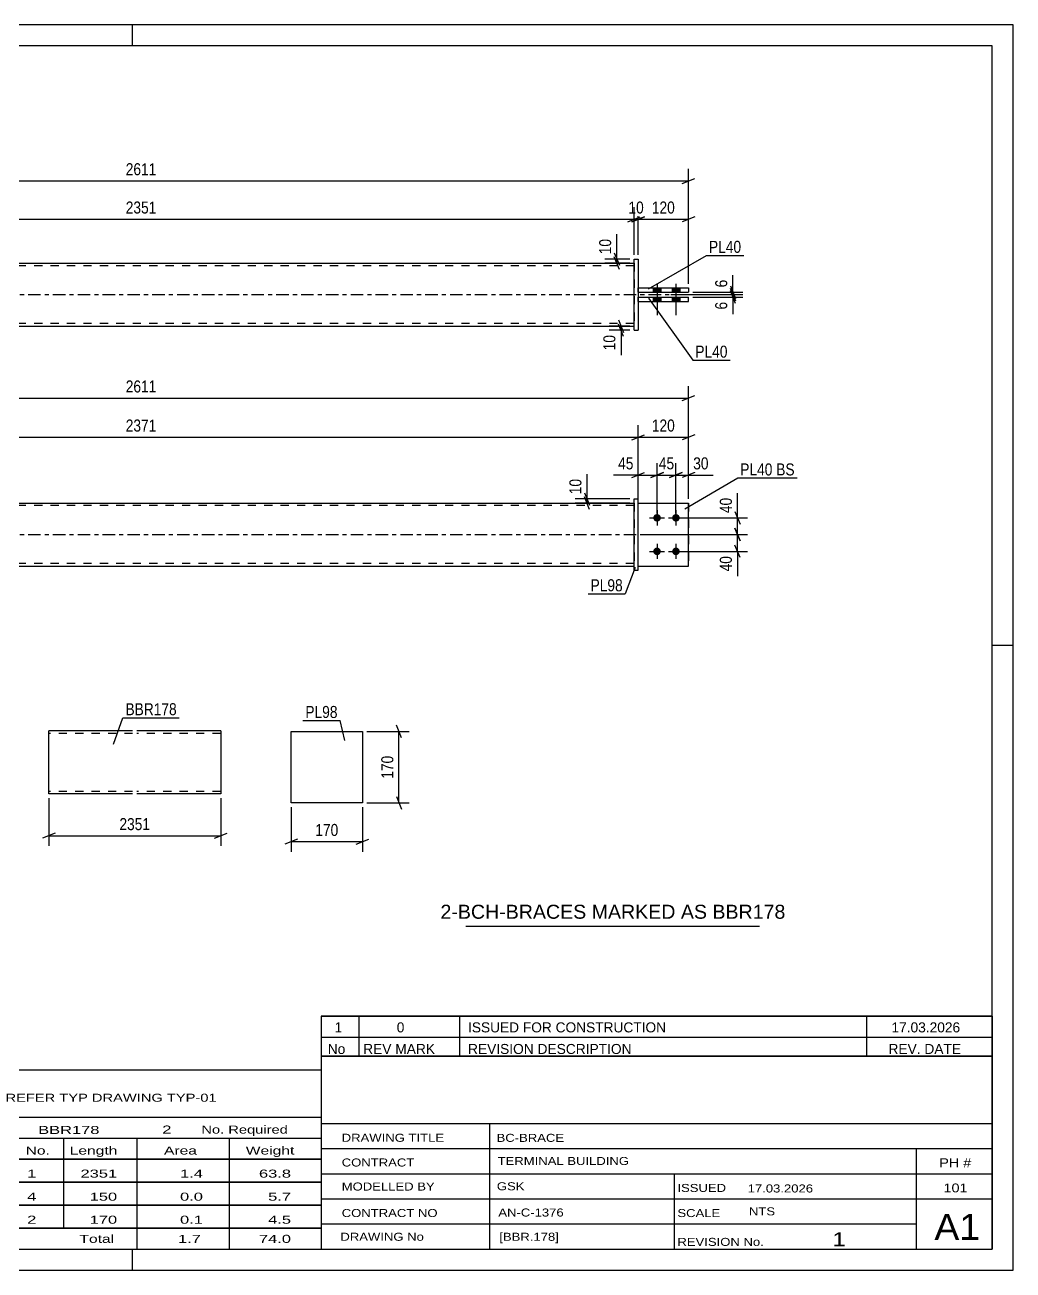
# Model space of a CAD drawing. Header units: millimetres. Extents: x 0 to 420, y 0 to 297.
# Drawn here: x 184.3 to 420, y 0 to 297 of the extents above; entities that cross this region are included whole.
import ezdxf

# ---------------------------------------------------------------- set-up
doc = ezdxf.new("R2010")
doc.units = ezdxf.units.MM
doc.linetypes.add('DXK_LINE_DOT2', pattern=[3.9198, 1.9599, -1.9599])
doc.linetypes.add('DXK_LINE_DOT3', pattern=[5.9187, 2.979, -0.9799, 0.9799, -0.9799])
doc.styles.add('Arial', font='ARIAL.TTF', dxfattribs={"height": 0.2})
doc.styles.add('Arial Narrow', font='ARIALN.TTF', dxfattribs={"height": 0.2})

# ---------------------------------------------------------------- blocks, each defined once
blk = doc.blocks.new('Unknown-580608428-1163')
at = {"color": 5, "linetype": 'Continuous'}
for p, q in [((420, 297), (0, 297)), ((210, 292), (210, 297)), ((420, 0), (420, 297)), ((415, 292), (5, 292)), ((415, 5), (415, 292)), ((420, 149), (415, 149)), ((5, 5), (415, 5)), ((210, 0), (210, 5)), ((0, 0), (420, 0))]:
    blk.add_line(p, q, dxfattribs=at)
blk = doc.blocks.new('Part-580608428-1739 - 1733')
at = {"color": 7, "linetype": 'DXK_LINE_DOT2'}
for p, q in [((330.59, 182.93), (342.59, 182.93)), ((330.59, 167.93), (330.59, 182.93)), ((330.59, 182.93), (342.59, 182.93)), ((342.59, 182.93), (342.59, 182.93)), ((342.59, 182.93), (342.59, 167.93)), ((330.59, 167.93), (330.59, 167.93)), ((330.59, 167.93), (342.59, 167.93)), ((330.59, 167.93), (342.59, 167.93))]:
    blk.add_line(p, q, dxfattribs=at)
blk = doc.blocks.new('Part-580608428-1744 - 1733')
at = {"color": 2, "linetype": 'Continuous'}
for p, q in [((330.59, 182.93), (342.59, 182.93)), ((342.59, 182.93), (342.59, 182.93)), ((342.59, 167.93), (342.59, 182.93)), ((330.59, 167.93), (342.59, 167.93))]:
    blk.add_line(p, q, dxfattribs=at)
at = {"color": 7, "linetype": 'DXK_LINE_DOT2'}
for p, q in [((330.59, 182.93), (342.59, 182.93)), ((330.59, 167.93), (330.59, 182.93)), ((342.59, 182.93), (342.59, 182.93)), ((330.59, 167.93), (330.59, 167.93)), ((330.59, 167.93), (342.59, 167.93))]:
    blk.add_line(p, q, dxfattribs=at)
blk = doc.blocks.new('Part-580608428-1774 - 1733')
at = {"color": 2, "linetype": 'Continuous'}
for p, q in [((329.59, 183.93), (330.59, 183.93)), ((329.59, 166.93), (329.59, 183.93)), ((330.59, 166.93), (330.59, 183.93)), ((329.59, 166.93), (329.59, 166.93)), ((329.59, 166.93), (330.59, 166.93))]:
    blk.add_line(p, q, dxfattribs=at)
at = {"color": 7, "linetype": 'DXK_LINE_DOT2'}
for p, q in [((329.59, 183.93), (330.59, 183.93)), ((329.59, 166.93), (330.59, 166.93))]:
    blk.add_line(p, q, dxfattribs=at)
blk = doc.blocks.new('Part-580608428-1779 - 1733')
at = {"color": 2, "linetype": 'Continuous'}
for p, q in [((94.47, 182.93), (329.59, 182.93)), ((94.47, 167.93), (329.59, 167.93))]:
    blk.add_line(p, q, dxfattribs=at)
at = {"color": 7, "linetype": 'DXK_LINE_DOT2'}
for p, q in [((94.47, 167.93), (94.47, 182.93)), ((329.59, 182.33), (94.47, 182.33)), ((329.59, 182.93), (329.59, 167.93)), ((329.59, 168.53), (94.47, 168.53))]:
    blk.add_line(p, q, dxfattribs=at)
at = {"color": 7, "linetype": 'DXK_LINE_DOT3'}
blk.add_line((84.47, 175.43), (339.59, 175.43), dxfattribs=at)
blk = doc.blocks.new('Bolt-580608428-1780 - 1733')
at = {"linetype": 'Continuous'}
for points in [[(335.09, 180.33), (335.27, 180.31), (335.45, 180.25), (335.61, 180.15), (335.75, 180.03), (335.86, 179.88), (335.94, 179.7), (335.98, 179.52), (335.98, 179.33), (335.94, 179.15), (335.86, 178.98), (335.75, 178.82), (335.61, 178.7), (335.45, 178.6), (335.27, 178.55), (335.09, 178.53), (334.9, 178.55), (334.72, 178.6), (334.56, 178.7), (334.42, 178.82), (334.31, 178.98), (334.23, 179.15), (334.19, 179.33), (334.19, 179.52), (334.23, 179.7), (334.31, 179.88), (334.42, 180.03), (334.56, 180.15), (334.72, 180.25), (334.9, 180.31)], [(339.59, 180.33), (339.77, 180.31), (339.95, 180.25), (340.11, 180.15), (340.25, 180.03), (340.36, 179.88), (340.44, 179.7), (340.48, 179.52), (340.48, 179.33), (340.44, 179.15), (340.36, 178.98), (340.25, 178.82), (340.11, 178.7), (339.95, 178.6), (339.77, 178.55), (339.59, 178.53), (339.4, 178.55), (339.22, 178.6), (339.06, 178.7), (338.92, 178.82), (338.81, 178.98), (338.73, 179.15), (338.69, 179.33), (338.69, 179.52), (338.73, 179.7), (338.81, 179.88), (338.92, 180.03), (339.06, 180.15), (339.22, 180.25), (339.4, 180.31)], [(335.09, 172.33), (335.27, 172.31), (335.45, 172.25), (335.61, 172.15), (335.75, 172.03), (335.86, 171.88), (335.94, 171.7), (335.98, 171.52), (335.98, 171.33), (335.94, 171.15), (335.86, 170.98), (335.75, 170.82), (335.61, 170.7), (335.45, 170.6), (335.27, 170.55), (335.09, 170.53), (334.9, 170.55), (334.72, 170.6), (334.56, 170.7), (334.42, 170.82), (334.31, 170.98), (334.23, 171.15), (334.19, 171.33), (334.19, 171.52), (334.23, 171.7), (334.31, 171.88), (334.42, 172.03), (334.56, 172.15), (334.72, 172.25), (334.9, 172.31)], [(339.59, 172.33), (339.77, 172.31), (339.95, 172.25), (340.11, 172.15), (340.25, 172.03), (340.36, 171.88), (340.44, 171.7), (340.48, 171.52), (340.48, 171.33), (340.44, 171.15), (340.36, 170.98), (340.25, 170.82), (340.11, 170.7), (339.95, 170.6), (339.77, 170.55), (339.59, 170.53), (339.4, 170.55), (339.22, 170.6), (339.06, 170.7), (338.92, 170.82), (338.81, 170.98), (338.73, 171.15), (338.69, 171.33), (338.69, 171.52), (338.73, 171.7), (338.81, 171.88), (338.92, 172.03), (339.06, 172.15), (339.22, 172.25), (339.4, 172.31)]]:
    blk.add_hatch(color=1, dxfattribs=at).paths.add_polyline_path(points)
at = {"color": 1, "linetype": 'Continuous'}
for p, q in [((335.09, 181.23), (335.09, 177.63)), ((339.59, 181.23), (339.59, 177.63)), ((333.29, 179.43), (336.89, 179.43)), ((337.79, 179.43), (341.39, 179.43)), ((335.09, 173.23), (335.09, 169.63)), ((339.59, 173.23), (339.59, 169.63)), ((333.29, 171.43), (336.89, 171.43)), ((337.79, 171.43), (341.39, 171.43))]:
    blk.add_line(p, q, dxfattribs=at)
blk = doc.blocks.new('Bolt-580608428-1399 - 1390')
at = {"linetype": 'Continuous'}
for points in [[(335.99, 234.26), (334.19, 234.26), (334.19, 233.26), (335.99, 233.26)], [(335.99, 234.26), (334.19, 234.26), (334.19, 233.26), (335.99, 233.26)], [(335.99, 232.06), (334.19, 232.06), (334.19, 231.06), (335.99, 231.06)], [(335.99, 232.06), (334.19, 232.06), (334.19, 231.06), (335.99, 231.06)], [(340.49, 234.26), (338.69, 234.26), (338.69, 233.26), (340.49, 233.26)], [(340.49, 234.26), (338.69, 234.26), (338.69, 233.26), (340.49, 233.26)], [(340.49, 232.06), (338.69, 232.06), (338.69, 231.06), (340.49, 231.06)], [(340.49, 232.06), (338.69, 232.06), (338.69, 231.06), (340.49, 231.06)]]:
    blk.add_hatch(color=1, dxfattribs=at).paths.add_polyline_path(points)
at = {"color": 1, "linetype": 'Continuous'}
for p, q in [((335.09, 235.26), (335.09, 227.76)), ((335.09, 235.26), (335.09, 227.76)), ((339.59, 235.26), (339.59, 227.76)), ((339.59, 235.26), (339.59, 227.76)), ((334.19, 234.26), (334.19, 233.26)), ((334.19, 234.26), (334.19, 233.26)), ((334.19, 232.06), (334.19, 231.06)), ((334.19, 232.06), (334.19, 231.06)), ((335.99, 234.26), (335.99, 233.26)), ((335.99, 234.26), (335.99, 233.26)), ((335.99, 232.06), (335.99, 231.06)), ((335.99, 232.06), (335.99, 231.06)), ((338.69, 234.26), (338.69, 233.26)), ((338.69, 234.26), (338.69, 233.26)), ((338.69, 232.06), (338.69, 231.06)), ((338.69, 232.06), (338.69, 231.06)), ((340.49, 234.26), (340.49, 233.26)), ((340.49, 234.26), (340.49, 233.26)), ((340.49, 232.06), (340.49, 231.06)), ((340.49, 232.06), (340.49, 231.06))]:
    blk.add_line(p, q, dxfattribs=at)
blk = doc.blocks.new('Part-580608428-1425 - 1390')
at = {"color": 2, "linetype": 'Continuous'}
for p, q in [((94.47, 240.16), (329.59, 240.16)), ((94.47, 225.16), (329.59, 225.16))]:
    blk.add_line(p, q, dxfattribs=at)
at = {"color": 7, "linetype": 'DXK_LINE_DOT2'}
for p, q in [((94.47, 240.16), (94.47, 225.16)), ((329.59, 239.56), (94.47, 239.56)), ((329.59, 240.16), (329.59, 225.16)), ((329.59, 225.76), (94.47, 225.76))]:
    blk.add_line(p, q, dxfattribs=at)
at = {"color": 7, "linetype": 'DXK_LINE_DOT3'}
blk.add_line((84.47, 232.66), (339.59, 232.66), dxfattribs=at)
blk = doc.blocks.new('Part-580608428-1426 - 1390')
at = {"color": 2, "linetype": 'Continuous'}
for p, q in [((329.59, 241.16), (329.59, 241.16)), ((329.59, 224.16), (329.59, 241.16)), ((329.59, 241.16), (330.59, 241.16)), ((330.59, 241.16), (330.59, 241.16)), ((330.59, 241.16), (330.59, 224.16)), ((329.59, 224.16), (330.59, 224.16)), ((329.59, 224.16), (329.59, 224.16)), ((330.59, 224.16), (330.59, 224.16))]:
    blk.add_line(p, q, dxfattribs=at)
at = {"color": 7, "linetype": 'DXK_LINE_DOT2'}
for p, q in [((329.59, 241.16), (329.59, 241.16)), ((329.59, 241.16), (330.59, 241.16)), ((329.59, 224.16), (330.59, 224.16))]:
    blk.add_line(p, q, dxfattribs=at)
blk = doc.blocks.new('Part-580608428-1452 - 1390')
at = {"color": 2, "linetype": 'Continuous'}
for p, q in [((330.59, 234.26), (342.59, 234.26)), ((330.59, 233.26), (342.59, 233.26)), ((342.59, 234.26), (342.59, 233.26))]:
    blk.add_line(p, q, dxfattribs=at)
at = {"color": 7, "linetype": 'DXK_LINE_DOT2'}
for p, q in [((330.59, 233.26), (330.59, 234.26)), ((330.59, 234.26), (342.59, 234.26)), ((330.59, 233.26), (342.59, 233.26)), ((342.59, 234.26), (342.59, 234.26))]:
    blk.add_line(p, q, dxfattribs=at)
blk = doc.blocks.new('Part-580608428-1457 - 1390')
at = {"color": 2, "linetype": 'Continuous'}
for p, q in [((330.59, 232.06), (342.59, 232.06)), ((342.59, 231.06), (342.59, 232.06)), ((330.59, 231.06), (342.59, 231.06))]:
    blk.add_line(p, q, dxfattribs=at)
at = {"color": 7, "linetype": 'DXK_LINE_DOT2'}
for p, q in [((330.59, 231.06), (330.59, 232.06)), ((330.59, 232.06), (342.59, 232.06)), ((330.59, 231.06), (342.59, 231.06))]:
    blk.add_line(p, q, dxfattribs=at)
blk = doc.blocks.new('Part-580608428-2275 - 2269')
at = {"color": 2, "linetype": 'Continuous'}
for p, q in [((247.83, 111.44), (247.83, 128.44)), ((247.83, 128.44), (264.83, 128.44)), ((264.83, 128.44), (264.83, 111.44)), ((264.83, 111.44), (247.83, 111.44))]:
    blk.add_line(p, q, dxfattribs=at)
blk = doc.blocks.new('Part-580608428-2301 - 2294')
at = {"color": 2, "linetype": 'Continuous'}
for p, q in [((210.02, 128.59), (190.02, 128.59)), ((190.02, 113.68), (190.02, 128.59)), ((231.02, 128.59), (211.02, 128.59)), ((231.02, 128.59), (231.02, 128.5)), ((231.02, 128.5), (231.02, 127.39)), ((231.02, 127.39), (231.02, 113.59)), ((190.02, 113.59), (190.02, 113.68)), ((210.02, 113.59), (190.02, 113.59)), ((231.02, 113.59), (211.02, 113.59))]:
    blk.add_line(p, q, dxfattribs=at)
at = {"color": 7, "linetype": 'DXK_LINE_DOT2'}
for p, q in [((210.02, 127.99), (190.02, 127.99)), ((231.02, 127.99), (211.02, 127.99)), ((231.02, 128.24), (231.02, 127.39)), ((190.02, 114.19), (190.02, 114.23)), ((210.02, 114.19), (190.02, 114.19)), ((190.02, 113.59), (190.02, 113.59)), ((231.02, 114.19), (211.02, 114.19)), ((231.02, 114.23), (231.02, 114.33)), ((231.02, 114.19), (231.02, 114.23)), ((231.02, 114.19), (231.02, 114.23))]:
    blk.add_line(p, q, dxfattribs=at)
blk = doc.blocks.new('StraightDimension-580608428-1827 - 1733')
at = {"color": 7, "linetype": 'Continuous'}
for p, q in [((333.59, 189.04), (336.59, 190.24)), ((335.09, 180.43), (335.09, 192.49)), ((341.09, 190.24), (338.09, 189.04)), ((339.59, 180.43), (339.59, 192.49)), ((335.09, 189.64), (339.59, 189.64))]:
    blk.add_line(p, q, dxfattribs=at)
at = {"color": 0}
blk.add_wipeout([(339.76, 190.39), (339.76, 194.59), (334.91, 194.59), (334.91, 190.39)], dxfattribs=at)
at = {"color": 3, "style": 'Arial Narrow'}
blk.add_text('45', height=2.863, dxfattribs=at).set_placement((335.51, 190.99))
blk = doc.blocks.new('StraightDimension-580608428-1857 - 1733')
at = {"color": 7, "linetype": 'Continuous'}
for p, q in [((82.97, 208.58), (79.97, 207.38)), ((81.47, 183.93), (81.47, 210.83)), ((81.47, 207.98), (342.59, 207.98)), ((341.09, 207.38), (344.09, 208.58)), ((342.59, 183.93), (342.59, 210.83))]:
    blk.add_line(p, q, dxfattribs=at)
at = {"color": 0}
blk.add_wipeout([(216.28, 208.73), (216.28, 212.93), (207.77, 212.93), (207.77, 208.73)], dxfattribs=at)
at = {"color": 3, "style": 'Arial Narrow'}
blk.add_text('2611', height=2.863, dxfattribs=at).set_placement((208.37, 209.33))
blk = doc.blocks.new('StraightDimension-580608428-1802 - 1733')
at = {"color": 7, "linetype": 'Continuous'}
for p, q in [((317.79, 185.43), (318.99, 182.43)), ((318.99, 181.43), (317.79, 184.43)), ((328.59, 183.93), (315.54, 183.93)), ((328.59, 182.93), (315.54, 182.93)), ((318.39, 182.93), (318.39, 183.93))]:
    blk.add_line(p, q, dxfattribs=at)
at = {"color": 0}
blk.add_wipeout([(317.64, 189.31), (313.44, 189.31), (313.44, 184.45), (317.64, 184.45)], dxfattribs=at)
at = {"color": 7, "linetype": 'Continuous'}
blk.add_line((318.39, 183.93), (318.39, 189.83), dxfattribs=at)
blk.add_line((318.39, 183.93), (318.39, 189.83), dxfattribs=at)
at = {"color": 3, "style": 'Arial Narrow'}
blk.add_text('10', height=2.863, rotation=90.0002, dxfattribs=at).set_placement((317.04, 185.05))
blk = doc.blocks.new('StraightDimension-580608428-1811 - 1733')
at = {"color": 7, "linetype": 'Continuous'}
for p, q in [((329.09, 189.04), (332.09, 190.24)), ((330.59, 183.93), (330.59, 192.49)), ((336.59, 190.24), (333.59, 189.04)), ((335.09, 180.43), (335.09, 192.49)), ((330.59, 189.64), (335.09, 189.64))]:
    blk.add_line(p, q, dxfattribs=at)
at = {"color": 0}
blk.add_wipeout([(330.06, 190.39), (330.06, 194.59), (325.2, 194.59), (325.2, 190.39)], dxfattribs=at)
at = {"color": 7, "linetype": 'Continuous'}
blk.add_line((330.59, 189.64), (324.68, 189.64), dxfattribs=at)
blk.add_line((330.59, 189.64), (324.68, 189.64), dxfattribs=at)
at = {"color": 3, "style": 'Arial Narrow'}
blk.add_text('45', height=2.863, dxfattribs=at).set_placement((325.8, 190.99))
blk = doc.blocks.new('StraightDimension-580608428-1840 - 1733')
at = {"color": 7, "linetype": 'Continuous'}
for p, q in [((338.09, 189.04), (341.09, 190.24)), ((339.59, 180.43), (339.59, 192.49)), ((344.09, 190.24), (341.09, 189.04)), ((342.59, 183.93), (342.59, 192.49)), ((339.59, 189.64), (342.59, 189.64))]:
    blk.add_line(p, q, dxfattribs=at)
at = {"color": 0}
blk.add_wipeout([(347.97, 190.39), (347.97, 194.59), (343.11, 194.59), (343.11, 190.39)], dxfattribs=at)
at = {"color": 7, "linetype": 'Continuous'}
blk.add_line((342.59, 189.64), (348.49, 189.64), dxfattribs=at)
blk.add_line((342.59, 189.64), (348.49, 189.64), dxfattribs=at)
at = {"color": 3, "style": 'Arial Narrow'}
blk.add_text('30', height=2.863, dxfattribs=at).set_placement((343.71, 190.99))
blk = doc.blocks.new('StraightDimension-580608428-1877 - 1733')
at = {"color": 7, "linetype": 'Continuous'}
for p, q in [((331.59, 175.43), (356.67, 175.43)), ((353.67, 176.93), (354.87, 173.93)), ((354.27, 171.43), (354.27, 175.43)), ((354.87, 169.93), (353.67, 172.93)), ((340.59, 171.43), (356.67, 171.43))]:
    blk.add_line(p, q, dxfattribs=at)
at = {"color": 0}
blk.add_wipeout([(353.52, 170.9), (349.32, 170.9), (349.32, 166.05), (353.52, 166.05)], dxfattribs=at)
at = {"color": 7, "linetype": 'Continuous'}
blk.add_line((354.27, 171.43), (354.27, 165.52), dxfattribs=at)
blk.add_line((354.27, 171.43), (354.27, 165.52), dxfattribs=at)
at = {"color": 3, "style": 'Arial Narrow'}
blk.add_text('40', height=2.863, rotation=90.0002, dxfattribs=at).set_placement((352.92, 166.65))
blk = doc.blocks.new('StraightDimension-580608428-1886 - 1733')
at = {"color": 7, "linetype": 'Continuous'}
for p, q in [((340.59, 179.43), (356.67, 179.43)), ((353.67, 180.93), (354.87, 177.93)), ((354.27, 175.43), (354.27, 179.43)), ((331.59, 175.43), (356.67, 175.43)), ((354.87, 173.93), (353.67, 176.93))]:
    blk.add_line(p, q, dxfattribs=at)
at = {"color": 0}
blk.add_wipeout([(353.52, 184.81), (349.32, 184.81), (349.32, 179.95), (353.52, 179.95)], dxfattribs=at)
at = {"color": 7, "linetype": 'Continuous'}
blk.add_line((354.27, 179.43), (354.27, 185.33), dxfattribs=at)
blk.add_line((354.27, 179.43), (354.27, 185.33), dxfattribs=at)
at = {"color": 3, "style": 'Arial Narrow'}
blk.add_text('40', height=2.863, rotation=90.0002, dxfattribs=at).set_placement((352.92, 180.55))
blk = doc.blocks.new('StraightDimension-580608428-1896 - 1733')
at = {"color": 7, "linetype": 'Continuous'}
for p, q in [((329.09, 198.06), (332.09, 199.26)), ((330.59, 183.93), (330.59, 201.51)), ((344.09, 199.26), (341.09, 198.06)), ((342.59, 183.93), (342.59, 201.51)), ((330.59, 198.66), (342.59, 198.66))]:
    blk.add_line(p, q, dxfattribs=at)
at = {"color": 0}
blk.add_wipeout([(339.93, 199.41), (339.93, 203.61), (333.24, 203.61), (333.24, 199.41)], dxfattribs=at)
at = {"color": 3, "style": 'Arial Narrow'}
blk.add_text('120', height=2.863, dxfattribs=at).set_placement((333.84, 200.01))
blk = doc.blocks.new('StraightDimension-580608428-1915 - 1733')
at = {"color": 7, "linetype": 'Continuous'}
for p, q in [((94.97, 199.26), (91.97, 198.06)), ((93.47, 176.43), (93.47, 201.51)), ((329.09, 198.06), (332.09, 199.26)), ((330.59, 183.93), (330.59, 201.51)), ((93.47, 198.66), (330.59, 198.66))]:
    blk.add_line(p, q, dxfattribs=at)
at = {"color": 0}
blk.add_wipeout([(216.28, 199.41), (216.28, 203.61), (207.77, 203.61), (207.77, 199.41)], dxfattribs=at)
at = {"color": 3, "style": 'Arial Narrow'}
blk.add_text('2371', height=2.863, dxfattribs=at).set_placement((208.37, 200.01))
blk = doc.blocks.new('StraightDimension-580608428-1459 - 1390')
at = {"color": 7, "linetype": 'Continuous'}
for p, q in [((325.89, 226.66), (327.09, 223.66)), ((328.59, 225.16), (323.64, 225.16)), ((328.59, 224.16), (323.64, 224.16)), ((327.09, 222.66), (325.89, 225.66)), ((326.49, 224.16), (326.49, 225.16))]:
    blk.add_line(p, q, dxfattribs=at)
at = {"color": 0}
blk.add_wipeout([(325.74, 223.64), (321.54, 223.64), (321.54, 218.78), (325.74, 218.78)], dxfattribs=at)
at = {"color": 7, "linetype": 'Continuous'}
blk.add_line((326.49, 224.16), (326.49, 218.26), dxfattribs=at)
blk.add_line((326.49, 224.16), (326.49, 218.26), dxfattribs=at)
at = {"color": 3, "style": 'Arial Narrow'}
blk.add_text('10', height=2.863, rotation=90.0002, dxfattribs=at).set_placement((325.14, 219.38))
blk = doc.blocks.new('StraightDimension-580608428-1473 - 1390')
at = {"color": 7, "linetype": 'Continuous'}
for p, q in [((328.59, 241.16), (322.64, 241.16)), ((324.89, 242.66), (326.09, 239.66)), ((326.09, 238.66), (324.89, 241.66)), ((325.49, 240.16), (325.49, 241.16)), ((328.59, 240.16), (322.64, 240.16))]:
    blk.add_line(p, q, dxfattribs=at)
at = {"color": 0}
blk.add_wipeout([(324.74, 246.54), (320.54, 246.54), (320.54, 241.69), (324.74, 241.69)], dxfattribs=at)
at = {"color": 7, "linetype": 'Continuous'}
blk.add_line((325.49, 241.16), (325.49, 247.07), dxfattribs=at)
blk.add_line((325.49, 241.16), (325.49, 247.07), dxfattribs=at)
at = {"color": 3, "style": 'Arial Narrow'}
blk.add_text('10', height=2.863, rotation=90.0002, dxfattribs=at).set_placement((324.14, 242.29))
blk = doc.blocks.new('StraightDimension-580608428-1520 - 1390')
at = {"color": 7, "linetype": 'Continuous'}
for p, q in [((81.47, 235.26), (81.47, 262.65)), ((342.59, 235.26), (342.59, 262.65)), ((82.97, 260.4), (79.97, 259.2)), ((81.47, 259.8), (342.59, 259.8)), ((341.09, 259.2), (344.09, 260.4))]:
    blk.add_line(p, q, dxfattribs=at)
at = {"color": 0}
blk.add_wipeout([(216.28, 260.55), (216.28, 264.75), (207.77, 264.75), (207.77, 260.55)], dxfattribs=at)
at = {"color": 3, "style": 'Arial Narrow'}
blk.add_text('2611', height=2.863, dxfattribs=at).set_placement((208.37, 261.15))
blk = doc.blocks.new('StraightDimension-580608428-1551 - 1390')
at = {"color": 7, "linetype": 'Continuous'}
for p, q in [((330.59, 242.16), (330.59, 253.51)), ((342.59, 235.26), (342.59, 253.51)), ((329.09, 250.06), (332.09, 251.26)), ((330.59, 250.66), (342.59, 250.66)), ((344.09, 251.26), (341.09, 250.06))]:
    blk.add_line(p, q, dxfattribs=at)
at = {"color": 0}
blk.add_wipeout([(339.93, 251.41), (339.93, 255.61), (333.24, 255.61), (333.24, 251.41)], dxfattribs=at)
at = {"color": 3, "style": 'Arial Narrow'}
blk.add_text('120', height=2.863, dxfattribs=at).set_placement((333.84, 252.01))
blk = doc.blocks.new('StraightDimension-580608428-1561 - 1390')
at = {"color": 7, "linetype": 'Continuous'}
for p, q in [((329.59, 242.16), (329.59, 253.51)), ((330.59, 242.16), (330.59, 253.51)), ((328.09, 250.06), (331.09, 251.26)), ((332.09, 251.26), (329.09, 250.06)), ((329.59, 250.66), (330.59, 250.66))]:
    blk.add_line(p, q, dxfattribs=at)
at = {"color": 0}
blk.add_wipeout([(332.51, 251.41), (332.51, 255.61), (327.66, 255.61), (327.66, 251.41)], dxfattribs=at)
at = {"color": 3, "style": 'Arial Narrow'}
blk.add_text('10', height=2.863, dxfattribs=at).set_placement((328.26, 252.01))
blk = doc.blocks.new('StraightDimension-580608428-1571 - 1390')
at = {"color": 7, "linetype": 'Continuous'}
for p, q in [((94.47, 242.16), (94.47, 253.51)), ((329.59, 242.16), (329.59, 253.51)), ((95.97, 251.26), (92.97, 250.06)), ((94.47, 250.66), (329.59, 250.66)), ((328.09, 250.06), (331.09, 251.26))]:
    blk.add_line(p, q, dxfattribs=at)
at = {"color": 0}
blk.add_wipeout([(216.28, 251.41), (216.28, 255.61), (207.77, 255.61), (207.77, 251.41)], dxfattribs=at)
at = {"color": 3, "style": 'Arial Narrow'}
blk.add_text('2351', height=2.863, dxfattribs=at).set_placement((208.37, 252.01))
blk = doc.blocks.new('StraightDimension-580608428-1656 - 1390')
at = {"color": 7, "linetype": 'Continuous'}
for p, q in [((352.57, 234.76), (353.77, 231.76)), ((338.34, 232.66), (355.57, 232.66)), ((343.59, 233.26), (355.57, 233.26)), ((353.77, 231.16), (352.57, 234.16)), ((353.17, 232.66), (353.17, 233.26))]:
    blk.add_line(p, q, dxfattribs=at)
at = {"color": 0}
blk.add_wipeout([(352.42, 236.82), (348.22, 236.82), (348.22, 233.79), (352.42, 233.79)], dxfattribs=at)
at = {"color": 7, "linetype": 'Continuous'}
blk.add_line((353.17, 233.26), (353.17, 237.34), dxfattribs=at)
blk.add_line((353.17, 233.26), (353.17, 237.34), dxfattribs=at)
at = {"color": 3, "style": 'Arial Narrow'}
blk.add_text('6', height=2.86, rotation=90.0002, dxfattribs=at).set_placement((351.82, 234.39))
blk = doc.blocks.new('StraightDimension-580608428-1667 - 1390')
at = {"color": 7, "linetype": 'Continuous'}
for p, q in [((338.34, 232.66), (355.57, 232.66)), ((343.59, 232.06), (355.57, 232.06)), ((352.57, 234.16), (353.77, 231.16)), ((353.77, 230.56), (352.57, 233.56)), ((353.17, 232.06), (353.17, 232.66))]:
    blk.add_line(p, q, dxfattribs=at)
at = {"color": 0}
blk.add_wipeout([(352.42, 231.54), (348.22, 231.54), (348.22, 228.51), (352.42, 228.51)], dxfattribs=at)
at = {"color": 7, "linetype": 'Continuous'}
blk.add_line((353.17, 232.06), (353.17, 227.98), dxfattribs=at)
blk.add_line((353.17, 232.06), (353.17, 227.98), dxfattribs=at)
at = {"color": 3, "style": 'Arial Narrow'}
blk.add_text('6', height=2.86, rotation=90.0002, dxfattribs=at).set_placement((351.82, 229.11))
blk = doc.blocks.new('StraightDimension-580608428-2277 - 2269')
at = {"color": 7, "linetype": 'Continuous'}
for p, q in [((265.83, 128.44), (275.93, 128.44)), ((274.13, 126.94), (272.93, 129.94)), ((273.53, 111.44), (273.53, 128.44)), ((272.93, 112.94), (274.13, 109.94)), ((265.83, 111.44), (275.93, 111.44))]:
    blk.add_line(p, q, dxfattribs=at)
at = {"color": 0}
blk.add_wipeout([(272.78, 123.28), (268.58, 123.28), (268.58, 116.6), (272.78, 116.6)], dxfattribs=at)
at = {"color": 3, "style": 'Arial Narrow'}
blk.add_text('170', height=2.863, rotation=90.0002, dxfattribs=at).set_placement((272.18, 117.2))
blk = doc.blocks.new('StraightDimension-580608428-2286 - 2269')
at = {"color": 7, "linetype": 'Continuous'}
for p, q in [((247.83, 110.44), (247.83, 99.8)), ((264.83, 110.44), (264.83, 99.8)), ((249.33, 102.8), (246.33, 101.6)), ((247.83, 102.2), (264.83, 102.2)), ((263.33, 101.6), (266.33, 102.8))]:
    blk.add_line(p, q, dxfattribs=at)
at = {"color": 0}
blk.add_wipeout([(259.67, 102.95), (259.67, 107.15), (252.98, 107.15), (252.98, 102.95)], dxfattribs=at)
at = {"color": 3, "style": 'Arial Narrow'}
blk.add_text('170', height=2.863, dxfattribs=at).set_placement((253.58, 103.55))
blk = doc.blocks.new('StraightDimension-580608428-2305 - 2294')
at = {"color": 7, "linetype": 'Continuous'}
for p, q in [((190.02, 112.59), (190.02, 101.19)), ((231.02, 112.59), (231.02, 101.19)), ((191.52, 104.19), (188.52, 102.99)), ((229.52, 102.99), (232.52, 104.19)), ((190.02, 103.59), (231.02, 103.59))]:
    blk.add_line(p, q, dxfattribs=at)
at = {"color": 0}
blk.add_wipeout([(214.78, 104.34), (214.78, 108.54), (206.26, 108.54), (206.26, 104.34)], dxfattribs=at)
at = {"color": 3, "style": 'Arial Narrow'}
blk.add_text('2351', height=2.863, dxfattribs=at).set_placement((206.86, 104.94))
blk = doc.blocks.new('Unknown-580608428-3665')
at = {"color": 7, "linetype": 'Continuous'}
for p, q in [((255, 51.05), (255, 5)), ((255, 51.05), (415, 51.05)), ((415, 51), (415, 5)), ((255, 35), (415, 35)), ((295.14, 35), (295.14, 5)), ((255, 29), (415, 29)), ((397, 5.05), (397, 29.05)), ((255, 23), (415, 23)), ((339.14, 23), (339.14, 5)), ((255, 17), (415, 17)), ((255, 11), (397, 11)), ((255, 5), (415, 5))]:
    blk.add_line(p, q, dxfattribs=at)
at = {"color": 7, "style": 'Arial Narrow'}
for s, height, width, p in [('DRAWING TITLE', 1.9089, 1.425378, (259.88, 30.61)), ('BC-BRACE', 1.909, 1.425378, (296.81, 30.59)), ('TERMINAL BUILDING', 1.9089, 1.425378, (297.06, 25.07)), ('CONTRACT', 1.909, 1.425378, (259.88, 24.71)), ('MODELLED BY', 1.9089, 1.425378, (259.88, 18.98)), ('GSK', 1.909, 1.425378, (296.88, 19.04)), ('ISSUED', 1.909, 1.425378, (339.94, 18.64)), ('17.03.2026', 1.909, 1.425378, (356.69, 18.52)), ('CONTRACT NO', 1.9089, 1.425378, (259.88, 12.66)), ('AN-C-1376', 1.909, 1.425378, (297.23, 12.78)), ('SCALE', 1.909, 1.425378, (339.94, 12.65)), ('A1', 6.204, 1.25, (401.24, 7.2)), ('DRAWING No', 1.909, 1.425378, (259.56, 7)), ('[BBR.178]', 1.909, 1.425378, (297.46, 6.99)), ('1', 3.34, 1.5, (376.91, 5.68)), ('REVISION No.', 1.9089, 1.425378, (339.94, 5.77))]:
    blk.add_text(s, height=height, dxfattribs=dict(at, width=width)).set_placement(p)
at = {"color": 7, "linetype": 'Continuous', "style": 'Arial Narrow'}
for s, height, width, p in [('PH #', 2.1, 1.42538, (402.4, 24.55)), ('101', 2.1, 1.42538, (403.41, 18.55)), ('NTS', 1.909, 1.425378, (357, 13.05))]:
    blk.add_text(s, height=height, dxfattribs=dict(at, width=width)).set_placement(p)
blk = doc.blocks.new('Unknown-580608428-3666')
at = {"color": 7, "linetype": 'Continuous'}
for p, q in [((255, 60.55), (415, 60.55)), ((415, 60.55), (255, 60.55)), ((255, 60.55), (255, 55.55)), ((264, 60.55), (264, 55.55)), ((288, 60.55), (288, 55.55)), ((385, 60.55), (385, 55.55)), ((415, 60.55), (415, 55.55)), ((255, 55.55), (415, 55.55)), ((255, 55.55), (255, 51.05)), ((255, 55.55), (415, 55.55)), ((264, 55.55), (264, 51.05)), ((288, 55.55), (288, 51.05)), ((385, 55.55), (385, 51.05)), ((415, 55.55), (415, 51.05)), ((415, 51.05), (255, 51.05))]:
    blk.add_line(p, q, dxfattribs=at)
at = {"color": 7, "linetype": 'Continuous', "style": 'Arial Narrow'}
for s, height, width, p in [('1', 2.39, 1.196471, (258.16, 56.7)), ('0', 2.39, 1.196471, (273, 56.7)), ('ISSUED FOR CONSTRUCTION', 2.3861, 1.196471, (290, 56.7)), ('17.03.2026', 2.386, 1.196471, (391, 56.7)), ('No', 2.386, 1.2, (256.54, 51.55)), ('REV MARK', 2.386, 1.2, (265, 51.55)), ('REVISION DESCRIPTION', 2.3861, 1.2, (290, 51.55)), ('REV. DATE', 2.386, 1.2, (390.28, 51.55))]:
    blk.add_text(s, height=height, dxfattribs=dict(at, width=width)).set_placement(p)
blk = doc.blocks.new('Unknown-580608428-3667')
at = {"color": 7, "linetype": 'Continuous'}
for p, q in [((95, 47.75), (255, 47.75)), ((95, 36.5), (95, 47.75)), ((255, 47.75), (255, 36.5)), ((95, 36.5), (255, 36.5)), ((95, 36.5), (95, 31.5)), ((255, 36.5), (255, 31.5)), ((95, 31.5), (255, 31.5)), ((95, 31.5), (95, 26.5)), ((119, 31.5), (119, 26.5)), ((154.5, 31.5), (154.5, 26.5)), ((180.5, 31.5), (180.5, 26.5)), ((193.5, 31.5), (193.5, 26.5)), ((211, 31.5), (211, 26.5)), ((233, 31.5), (233, 26.5)), ((255, 31.5), (255, 26.5)), ((95, 26.5), (255, 26.5)), ((95, 26.45), (95, 21.05)), ((95, 26.45), (255, 26.45)), ((119, 26.5), (119, 21)), ((154.5, 26.5), (154.5, 21)), ((180.5, 26.5), (180.5, 21)), ((193.5, 26.5), (193.5, 21)), ((211, 26.5), (211, 21)), ((233, 26.5), (233, 21)), ((255, 26.45), (255, 21.05)), ((95, 21.05), (255, 21.05)), ((95, 20.95), (95, 15.55)), ((95, 20.95), (255, 20.95)), ((119, 21), (119, 15.5)), ((154.5, 21), (154.5, 15.5)), ((180.5, 21), (180.5, 15.5)), ((193.5, 21), (193.5, 15.5)), ((211, 21), (211, 15.5)), ((233, 21), (233, 15.5)), ((255, 20.95), (255, 15.55)), ((95, 15.55), (255, 15.55)), ((95, 15.45), (95, 10.05)), ((95, 15.45), (255, 15.45)), ((119, 15.5), (119, 10)), ((154.5, 15.5), (154.5, 10)), ((180.5, 15.5), (180.5, 10)), ((193.5, 15.5), (193.5, 10)), ((211, 15.5), (211, 10)), ((233, 15.5), (233, 10)), ((255, 15.45), (255, 10.05)), ((95, 10.05), (255, 10.05)), ((95, 10), (255, 10)), ((95, 10), (95, 5)), ((211, 10), (211, 5)), ((233, 10), (233, 5)), ((255, 10), (255, 5)), ((95, 5), (255, 5))]:
    blk.add_line(p, q, dxfattribs=at)
at = {"color": 7, "style": 'Arial Narrow'}
for s, height, width, p in [('GENERAL NOTES & WELD DETAILS :', 2.8633, 1.4, (96.15, 40.06)), ('REFER TYP DRAWING TYP-01', 1.9089, 1.6, (179.7, 40.16)), ("MATERIAL LIST FOR ASSEMBLY MK'D", 1.9089, 1.6, (96.15, 32.56)), ('BBR178', 1.909, 1.794707, (187.48, 32.47)), ('2', 1.91, 1.794707, (217.08, 32.56)), ('No. Required', 1.9089, 1.6, (226.41, 32.56)), ('Mark', 1.909, 1.7, (96.34, 27.5)), ('Profile', 1.909, 1.7, (129.41, 27.5)), ('Material', 1.909, 1.7, (159.54, 27.56)), ('No.', 1.909, 1.7, (184.5, 27.56)), ('Length', 1.909, 1.7, (195, 27.56)), ('Area', 1.909, 1.7, (217.5, 27.56)), ('Weight', 1.909, 1.7, (237, 27.56))]:
    blk.add_text(s, height=height, dxfattribs=dict(at, width=width)).set_placement(p)
at = {"color": 7, "linetype": 'Continuous', "style": 'Arial Narrow'}
for s, height, width, p in [('BBR178', 1.909, 1.794707, (96.5, 22.06)), ('SHS150*6', 1.909, 1.794707, (121, 22.06)), ('E350', 1.909, 1.794707, (160.74, 22.06)), ('1', 1.91, 1.794707, (184.86, 22.06)), ('2351', 1.909, 1.794707, (197.58, 22.06)), ('1.4', 1.909, 1.794707, (221.32, 22.06)), ('63.8', 1.909, 1.794707, (240.14, 22.06)), ('PL40', 1.909, 1.794707, (96.5, 16.56)), ('PL10*120', 1.909, 1.794707, (121, 16.56)), ('E350', 1.909, 1.794707, (160.74, 16.56)), ('4', 1.91, 1.794707, (184.86, 16.56)), ('150', 1.909, 1.794707, (199.77, 16.56)), ('0.0', 1.909, 1.794707, (221.32, 16.56)), ('5.7', 1.909, 1.794707, (242.33, 16.56)), ('PL98', 1.909, 1.794707, (96.5, 11.06)), ('PL10*170', 1.909, 1.794707, (121, 11.06)), ('E350', 1.909, 1.794707, (160.74, 11.06)), ('2', 1.91, 1.794707, (184.86, 11.06)), ('170', 1.909, 1.794707, (199.77, 11.06)), ('0.1', 1.909, 1.794707, (221.32, 11.06)), ('4.5', 1.909, 1.794707, (242.33, 11.06)), ('Total', 1.909, 1.7, (197.33, 6.5)), ('1.7', 1.909, 1.794707, (220.83, 6.5)), ('74.0', 1.909, 1.794707, (240.14, 6.5))]:
    blk.add_text(s, height=height, dxfattribs=dict(at, width=width)).set_placement(p)
blk = doc.blocks.new('Unknown-580608428-3668')
at = {"color": 7, "linetype": 'Continuous'}
blk.add_line((289.5, 82.05), (359.5, 82.05), dxfattribs=at)
at = {"color": 7, "style": 'Arial'}
blk.add_text('2-BCH-BRACES MARKED AS BBR178', height=3.3428, dxfattribs=at).set_placement((283.43, 83.8))
blk = doc.blocks.new('Mark-580608428-1770 - 1733')
at = {"color": 0}
blk.add_wipeout([(326.9, 161.91), (326.9, 164.91), (319.23, 164.91), (319.23, 161.91)], dxfattribs=at)
blk.add_wipeout([(326.9, 161.91), (326.9, 164.91), (319.23, 164.91), (319.23, 161.91)], dxfattribs=at)
at = {"color": 30, "linetype": 'Continuous'}
for p in [(329.89, 167.62), (318.63, 161.31)]:
    blk.add_line(p, (327.5, 161.31), dxfattribs=at)
at = {"color": 3, "style": 'Arial Narrow'}
blk.add_text('PL98', height=2.863, dxfattribs=at).set_placement((319.23, 161.91))
blk = doc.blocks.new('MarkSet-580608428-2027 - 1733')
at = {"color": 0}
blk.add_wipeout([(362.61, 189.54), (362.61, 192.54), (354.93, 192.54), (354.93, 189.54)], dxfattribs=at)
blk.add_wipeout([(362.61, 189.54), (362.61, 192.54), (354.93, 192.54), (354.93, 189.54)], dxfattribs=at)
at = {"color": 30, "linetype": 'Continuous'}
blk.add_line((341.74, 181.56), (354.33, 188.94), dxfattribs=at)
at = {"color": 0}
blk.add_wipeout([(367.89, 189.54), (367.89, 192.54), (363.51, 192.54), (363.51, 189.54)], dxfattribs=at)
blk.add_wipeout([(367.89, 189.54), (367.89, 192.54), (363.51, 192.54), (363.51, 189.54)], dxfattribs=at)
at = {"color": 30, "linetype": 'Continuous'}
blk.add_line((354.33, 188.94), (368.49, 188.94), dxfattribs=at)
at = {"color": 3, "style": 'Arial Narrow'}
for s, p in [('PL40', (354.93, 189.54)), ('BS', (363.51, 189.54))]:
    blk.add_text(s, height=2.863, dxfattribs=at).set_placement(p)
blk = doc.blocks.new('Mark-580608428-1448 - 1390')
at = {"color": 0}
blk.add_wipeout([(355.15, 242.63), (355.15, 245.63), (347.47, 245.63), (347.47, 242.63)], dxfattribs=at)
blk.add_wipeout([(355.15, 242.63), (355.15, 245.63), (347.47, 245.63), (347.47, 242.63)], dxfattribs=at)
at = {"color": 30, "linetype": 'Continuous'}
for p, q in [((333.01, 234.03), (346.87, 242.03)), ((346.87, 242.03), (355.75, 242.03))]:
    blk.add_line(p, q, dxfattribs=at)
at = {"color": 3, "style": 'Arial Narrow'}
blk.add_text('PL40', height=2.863, dxfattribs=at).set_placement((347.47, 242.63))
blk = doc.blocks.new('Mark-580608428-1453 - 1390')
at = {"color": 0}
blk.add_wipeout([(351.9, 217.63), (351.9, 220.63), (344.22, 220.63), (344.22, 217.63)], dxfattribs=at)
blk.add_wipeout([(351.9, 217.63), (351.9, 220.63), (344.22, 220.63), (344.22, 217.63)], dxfattribs=at)
at = {"color": 30, "linetype": 'Continuous'}
for p, q in [((333.01, 231.83), (343.62, 217.03)), ((343.62, 217.03), (352.5, 217.03))]:
    blk.add_line(p, q, dxfattribs=at)
at = {"color": 3, "style": 'Arial Narrow'}
blk.add_text('PL40', height=2.863, dxfattribs=at).set_placement((344.22, 217.63))
blk = doc.blocks.new('Mark-580608428-2271 - 2269')
at = {"color": 0}
blk.add_wipeout([(258.89, 131.69), (258.89, 134.69), (251.21, 134.69), (251.21, 131.69)], dxfattribs=at)
blk.add_wipeout([(258.89, 131.69), (258.89, 134.69), (251.21, 134.69), (251.21, 131.69)], dxfattribs=at)
at = {"color": 30, "linetype": 'Continuous'}
for p in [(250.61, 131.09), (260.6, 126.31)]:
    blk.add_line(p, (259.49, 131.09), dxfattribs=at)
at = {"color": 3, "style": 'Arial Narrow'}
blk.add_text('PL98', height=2.863, dxfattribs=at).set_placement((251.21, 131.69))
blk = doc.blocks.new('Mark-580608428-2297 - 2294')
at = {"color": 0}
blk.add_wipeout([(220.54, 132.35), (220.54, 135.35), (208.3, 135.35), (208.3, 132.35)], dxfattribs=at)
blk.add_wipeout([(220.54, 132.35), (220.54, 135.35), (208.3, 135.35), (208.3, 132.35)], dxfattribs=at)
at = {"color": 30, "linetype": 'Continuous'}
for p, q in [((205.43, 125.43), (207.7, 131.75)), ((207.7, 131.75), (221.14, 131.75))]:
    blk.add_line(p, q, dxfattribs=at)
at = {"color": 3, "style": 'Arial Narrow'}
blk.add_text('BBR178', height=2.863, dxfattribs=at).set_placement((208.3, 132.35))

msp = doc.modelspace()

# ---------------------------------------------------------------- block references
for name in ['Unknown-580608428-1163', 'Part-580608428-1426 - 1390', 'Part-580608428-1425 - 1390', 'Bolt-580608428-1399 - 1390', 'Part-580608428-1452 - 1390', 'Part-580608428-1457 - 1390', 'Part-580608428-1779 - 1733', 'Part-580608428-1774 - 1733', 'Part-580608428-1739 - 1733', 'Part-580608428-1744 - 1733', 'Bolt-580608428-1780 - 1733', 'Part-580608428-2301 - 2294', 'Part-580608428-2275 - 2269', 'Unknown-580608428-3668', 'Unknown-580608428-3666', 'Unknown-580608428-3665', 'Unknown-580608428-3667']:
    msp.add_blockref(name, (0, 0))

# ---------------------------------------------------------------- next in the draw order: block references
for name in ['StraightDimension-580608428-1473 - 1390', 'StraightDimension-580608428-1459 - 1390', 'StraightDimension-580608428-1827 - 1733', 'StraightDimension-580608428-1877 - 1733', 'Mark-580608428-1770 - 1733', 'Mark-580608428-2297 - 2294', 'Mark-580608428-2271 - 2269', 'StraightDimension-580608428-2277 - 2269', 'StraightDimension-580608428-2305 - 2294']:
    msp.add_blockref(name, (0, 0))

# ---------------------------------------------------------------- next in the draw order: block references
for name in ['StraightDimension-580608428-1520 - 1390', 'StraightDimension-580608428-1857 - 1733', 'StraightDimension-580608428-2286 - 2269']:
    msp.add_blockref(name, (0, 0))

# ---------------------------------------------------------------- next in the draw order: block references
for name in ['StraightDimension-580608428-1551 - 1390', 'StraightDimension-580608428-1840 - 1733', 'StraightDimension-580608428-1802 - 1733']:
    msp.add_blockref(name, (0, 0))

# ---------------------------------------------------------------- next in the draw order: block references
for name in ['StraightDimension-580608428-1561 - 1390', 'StraightDimension-580608428-1656 - 1390', 'StraightDimension-580608428-1811 - 1733']:
    msp.add_blockref(name, (0, 0))

# ---------------------------------------------------------------- next in the draw order: block references
for name in ['StraightDimension-580608428-1571 - 1390', 'StraightDimension-580608428-1667 - 1390', 'StraightDimension-580608428-1886 - 1733']:
    msp.add_blockref(name, (0, 0))

# ---------------------------------------------------------------- next in the draw order: block references
for name in ['Mark-580608428-1448 - 1390', 'Mark-580608428-1453 - 1390', 'StraightDimension-580608428-1896 - 1733']:
    msp.add_blockref(name, (0, 0))

# ---------------------------------------------------------------- next in the draw order: block references
for name in ['StraightDimension-580608428-1915 - 1733', 'MarkSet-580608428-2027 - 1733']:
    msp.add_blockref(name, (0, 0))

doc.saveas('drawing.dxf')
